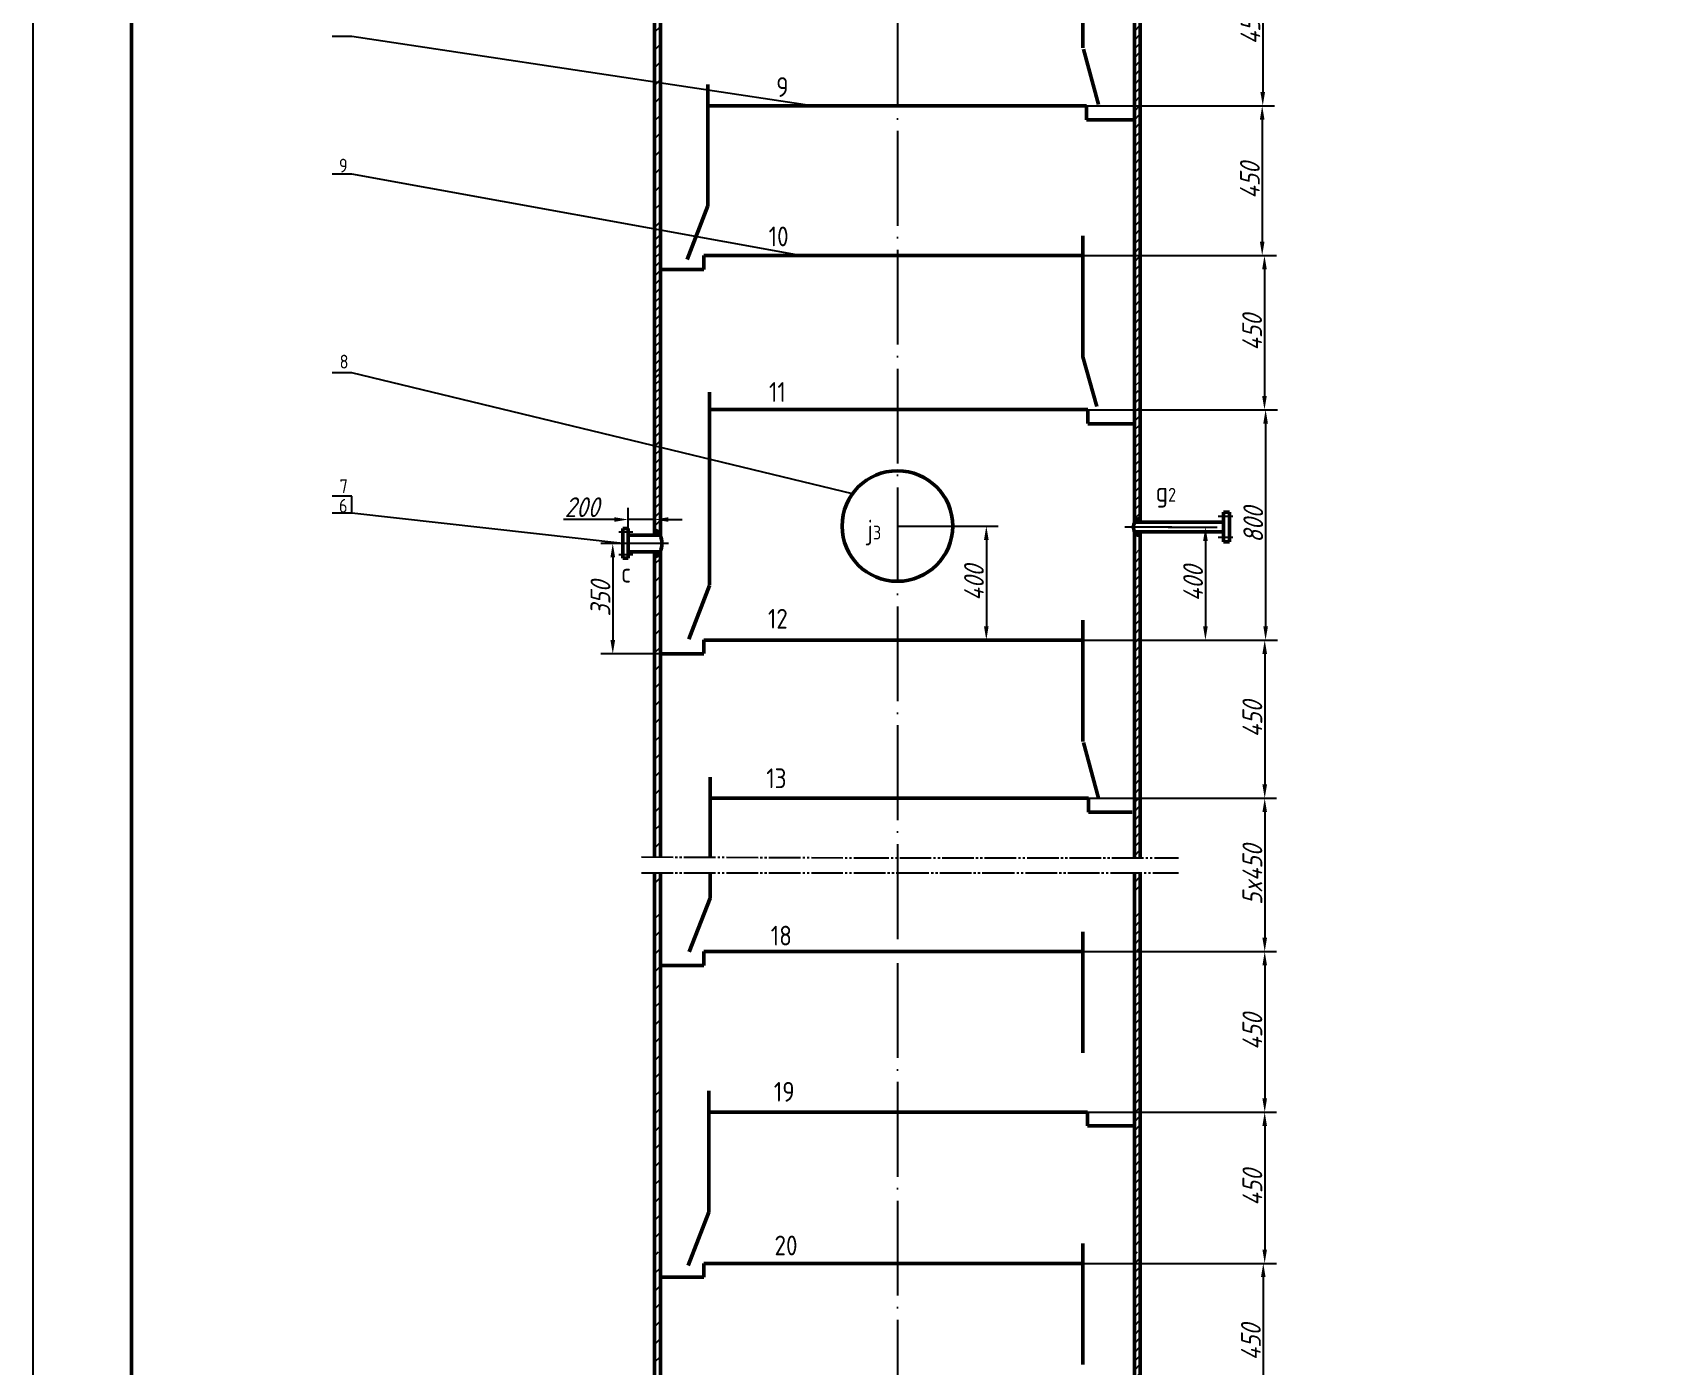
# Model space of a CAD drawing. Header units: millimetres. Extents: x 0 to 841, y 0 to 1189.
# Drawn here: x 0 to 415.1, y 358.7 to 696.1 of the extents above; entities that cross this region are included whole.
import ezdxf

# ---------------------------------------------------------------- set-up
doc = ezdxf.new("R2010")
doc.units = ezdxf.units.MM
doc.linetypes.add('ACAD_ISO04W100', pattern=[30, 24, -3, 0, -3])
doc.linetypes.add('JIS_09_08', pattern=[10.75, 8, -0.55, 0.55, -0.55, 0.55, -0.55])
doc.layers.get('0').update_dxf_attribs({"lineweight": 15})
doc.layers.get('Defpoints').update_dxf_attribs({"lineweight": 25})
for name, color, linetype, lineweight in [('01粗实线层', 3, 'Continuous', 50), ('01（粗实）', 3, 'Continuous', 50), ('02细实线层', 7, 'Continuous', 25), ('02（细实）', 7, 'Continuous', 25), ('05细点画线层', 1, 'ACAD_ISO04W100', 25), ('05（细点）', 1, 'ACAD_ISO04W100', 25), ('1', 7, 'Continuous', 25), ('2', 3, 'Continuous', 50), ('双点化线', 7, 'JIS_09_08', 25), ('尺寸线', 5, 'Continuous', 25), ('粗实线', 3, 'Continuous', 50), ('细实线', 7, 'Continuous', 25)]:
    doc.layers.add(name, color=color, linetype=linetype, lineweight=lineweight)
doc.styles.add('zanelau', font='gbeitc.shx', dxfattribs={"height": 5, "bigfont": 'gbcbig.shx'})
doc.styles.add('斜体数字字母', font='gbenor.shx', dxfattribs={"height": 3.5, "bigfont": 'gbcbig.shx'})
doc.dimstyles.new('zanelau', dxfattribs={"dimtxt": 5, "dimasz": 3.5, "dimexe": 3, "dimexo": 0, "dimtad": 1, "dimdec": 0, "dimlfac": 20, "dimtxsty": 'zanelau', "dimcen": 2.5, "dimadec": 0, "dimazin": 0, "dimtfac": 1, "dimtdec": 0, "dimtmove": 0, "dimatfit": 3, "dimfxl": 1.25, "dimarcsym": 0})

# ---------------------------------------------------------------- blocks, each defined once
blk = doc.blocks.new('*D84')
at = {"layer": 'Defpoints', "color": 0}
for p in [(287.51, 570.97), (265.85, 542.33), (296.91, 542.33)]:
    blk.add_point(p, dxfattribs=at)
at = {"layer": '尺寸线', "color": 0, "lineweight": -2}
for p, q in [((287.51, 570.97), (299.91, 570.97)), ((296.91, 567.47), (296.91, 545.83)), ((265.85, 542.33), (299.91, 542.33))]:
    blk.add_line(p, q, dxfattribs=at)
at = {"layer": '尺寸线', "color": 0}
for points in [[(296.33, 567.47), (297.5, 567.47), (296.91, 570.97)], [(296.33, 545.83), (297.5, 545.83), (296.91, 542.33)]]:
    blk.add_solid(points, dxfattribs=at)
at = {"layer": '尺寸线', "color": 0, "insert": (293.79, 556.65), "char_height": 5, "attachment_point": 5, "rotation": 90, "style": 'zanelau'}
blk.add_mtext('400', dxfattribs=at)
blk = doc.blocks.new('_None')
blk = doc.blocks.new('*D90')
at = {"layer": 'Defpoints', "color": 0}
for p in [(265.84, 717.94), (266.78, 677.59), (311.43, 677.59)]:
    blk.add_point(p, dxfattribs=at)
at = {"layer": '尺寸线', "color": 0, "lineweight": -2}
for p, q in [((265.84, 717.94), (314.43, 717.94)), ((311.43, 714.44), (311.43, 681.09)), ((266.78, 677.59), (314.43, 677.59))]:
    blk.add_line(p, q, dxfattribs=at)
at = {"layer": '尺寸线', "color": 0}
for points in [[(310.84, 714.44), (312.01, 714.44), (311.43, 717.94)], [(310.84, 681.09), (312.01, 681.09), (311.43, 677.59)]]:
    blk.add_solid(points, dxfattribs=at)
at = {"layer": '尺寸线', "color": 0, "insert": (308.3, 697.76), "char_height": 5, "attachment_point": 5, "rotation": 90, "style": 'zanelau'}
blk.add_mtext('450', dxfattribs=at)
blk = doc.blocks.new('*D91')
at = {"layer": 'Defpoints', "color": 0}
for p in [(266.78, 677.59), (265.84, 639.7), (311.29, 639.7)]:
    blk.add_point(p, dxfattribs=at)
at = {"layer": '尺寸线', "color": 0, "lineweight": -2}
for p, q in [((266.78, 677.59), (314.29, 677.59)), ((311.29, 674.09), (311.29, 643.2)), ((265.84, 639.7), (314.29, 639.7))]:
    blk.add_line(p, q, dxfattribs=at)
at = {"layer": '尺寸线', "color": 0}
for points in [[(310.7, 674.09), (311.87, 674.09), (311.29, 677.59)], [(310.7, 643.2), (311.87, 643.2), (311.29, 639.7)]]:
    blk.add_solid(points, dxfattribs=at)
at = {"layer": '尺寸线', "color": 0, "insert": (308.16, 658.64), "char_height": 5, "attachment_point": 5, "rotation": 90, "style": 'zanelau'}
blk.add_mtext('450', dxfattribs=at)
blk = doc.blocks.new('*D92')
at = {"layer": 'Defpoints', "color": 0}
for p in [(265.84, 639.7), (267.16, 600.66), (311.87, 600.66)]:
    blk.add_point(p, dxfattribs=at)
at = {"layer": '尺寸线', "color": 0, "lineweight": -2}
for p, q in [((265.84, 639.7), (314.87, 639.7)), ((311.87, 636.2), (311.87, 604.16)), ((267.16, 600.66), (314.87, 600.66))]:
    blk.add_line(p, q, dxfattribs=at)
at = {"layer": '尺寸线', "color": 0}
for points in [[(311.28, 636.2), (312.45, 636.2), (311.87, 639.7)], [(311.28, 604.16), (312.45, 604.16), (311.87, 600.66)]]:
    blk.add_solid(points, dxfattribs=at)
at = {"layer": '尺寸线', "color": 0, "insert": (308.74, 620.18), "char_height": 5, "attachment_point": 5, "rotation": 90, "style": 'zanelau'}
blk.add_mtext('450', dxfattribs=at)
blk = doc.blocks.new('*D93')
at = {"layer": 'Defpoints', "color": 0}
for p in [(267.16, 600.66), (265.85, 542.33), (312.15, 542.33)]:
    blk.add_point(p, dxfattribs=at)
at = {"layer": '尺寸线', "color": 0, "lineweight": -2}
for p, q in [((267.16, 600.66), (315.15, 600.66)), ((312.15, 597.16), (312.15, 545.83)), ((265.85, 542.33), (315.15, 542.33))]:
    blk.add_line(p, q, dxfattribs=at)
at = {"layer": '尺寸线', "color": 0}
for points in [[(311.57, 597.16), (312.74, 597.16), (312.15, 600.66)], [(311.57, 545.83), (312.74, 545.83), (312.15, 542.33)]]:
    blk.add_solid(points, dxfattribs=at)
at = {"layer": '尺寸线', "color": 0, "insert": (309.03, 571.49), "char_height": 5, "attachment_point": 5, "rotation": 90, "style": 'zanelau'}
blk.add_mtext('800', dxfattribs=at)
blk = doc.blocks.new('*D94')
at = {"layer": 'Defpoints', "color": 0}
for p in [(265.85, 542.33), (267.32, 502.28), (311.93, 502.28)]:
    blk.add_point(p, dxfattribs=at)
at = {"layer": '尺寸线', "color": 0, "lineweight": -2}
for p, q in [((265.85, 542.33), (314.93, 542.33)), ((311.93, 538.83), (311.93, 505.78)), ((267.32, 502.28), (314.93, 502.28))]:
    blk.add_line(p, q, dxfattribs=at)
at = {"layer": '尺寸线', "color": 0}
for points in [[(311.34, 538.83), (312.51, 538.83), (311.93, 542.33)], [(311.34, 505.78), (312.51, 505.78), (311.93, 502.28)]]:
    blk.add_solid(points, dxfattribs=at)
at = {"layer": '尺寸线', "color": 0, "insert": (308.8, 522.3), "char_height": 5, "attachment_point": 5, "rotation": 90, "style": 'zanelau'}
blk.add_mtext('450', dxfattribs=at)
blk = doc.blocks.new('*D95')
at = {"layer": 'Defpoints', "color": 0}
for p in [(267.32, 502.28), (265.85, 463.46), (311.93, 463.46)]:
    blk.add_point(p, dxfattribs=at)
at = {"layer": '尺寸线', "color": 0, "lineweight": -2}
for p, q in [((267.32, 502.28), (314.93, 502.28)), ((311.93, 498.78), (311.93, 466.96)), ((265.85, 463.46), (314.93, 463.46))]:
    blk.add_line(p, q, dxfattribs=at)
at = {"layer": '尺寸线', "color": 0}
for points in [[(311.34, 498.78), (312.51, 498.78), (311.93, 502.28)], [(311.34, 466.96), (312.51, 466.96), (311.93, 463.46)]]:
    blk.add_solid(points, dxfattribs=at)
at = {"layer": '尺寸线', "color": 0, "insert": (308.8, 482.87), "char_height": 5, "attachment_point": 5, "rotation": 90, "style": 'zanelau'}
blk.add_mtext('5x450', dxfattribs=at)
blk = doc.blocks.new('*D96')
at = {"layer": 'Defpoints', "color": 0}
for p in [(265.85, 463.46), (267.05, 422.81), (311.93, 422.81)]:
    blk.add_point(p, dxfattribs=at)
at = {"layer": '尺寸线', "color": 0, "lineweight": -2}
for p, q in [((265.85, 463.46), (314.93, 463.46)), ((311.93, 459.96), (311.93, 426.31)), ((267.05, 422.81), (314.93, 422.81))]:
    blk.add_line(p, q, dxfattribs=at)
at = {"layer": '尺寸线', "color": 0}
for points in [[(311.34, 459.96), (312.51, 459.96), (311.93, 463.46)], [(311.34, 426.31), (312.51, 426.31), (311.93, 422.81)]]:
    blk.add_solid(points, dxfattribs=at)
at = {"layer": '尺寸线', "color": 0, "insert": (308.8, 443.14), "char_height": 5, "attachment_point": 5, "rotation": 90, "style": 'zanelau'}
blk.add_mtext('450', dxfattribs=at)
blk = doc.blocks.new('*D97')
at = {"layer": 'Defpoints', "color": 0}
for p in [(267.05, 422.81), (267.05, 384.54), (311.92, 384.54)]:
    blk.add_point(p, dxfattribs=at)
at = {"layer": '尺寸线', "color": 0, "lineweight": -2}
for p, q in [((267.05, 422.81), (314.92, 422.81)), ((311.92, 419.31), (311.92, 388.04)), ((267.05, 384.54), (314.92, 384.54))]:
    blk.add_line(p, q, dxfattribs=at)
at = {"layer": '尺寸线', "color": 0}
for points in [[(311.34, 419.31), (312.5, 419.31), (311.92, 422.81)], [(311.34, 388.04), (312.5, 388.04), (311.92, 384.54)]]:
    blk.add_solid(points, dxfattribs=at)
at = {"layer": '尺寸线', "color": 0, "insert": (308.8, 403.68), "char_height": 5, "attachment_point": 5, "rotation": 90, "style": 'zanelau'}
blk.add_mtext('450', dxfattribs=at)
blk = doc.blocks.new('*D98')
at = {"layer": 'Defpoints', "color": 0}
for p in [(265.85, 384.54), (267.27, 344.53), (311.56, 344.53)]:
    blk.add_point(p, dxfattribs=at)
at = {"layer": '尺寸线', "color": 0, "lineweight": -2}
for p, q in [((265.85, 384.54), (314.56, 384.54)), ((311.56, 381.04), (311.56, 348.03)), ((267.27, 344.53), (314.56, 344.53))]:
    blk.add_line(p, q, dxfattribs=at)
at = {"layer": '尺寸线', "color": 0}
for points in [[(310.98, 381.04), (312.14, 381.04), (311.56, 384.54)], [(310.98, 348.03), (312.14, 348.03), (311.56, 344.53)]]:
    blk.add_solid(points, dxfattribs=at)
at = {"layer": '尺寸线', "color": 0, "insert": (308.43, 364.53), "char_height": 5, "attachment_point": 5, "rotation": 90, "style": 'zanelau'}
blk.add_mtext('450', dxfattribs=at)
blk = doc.blocks.new('*D101')
at = {"layer": 'Defpoints', "color": 0}
for p in [(157.42, 572.87), (150.74, 568.93), (157.42, 568.94)]:
    blk.add_point(p, dxfattribs=at)
at = {"layer": '尺寸线', "color": 0, "lineweight": -2}
for p, q in [((147.24, 572.87), (134.36, 572.87)), ((150.74, 568.93), (150.74, 575.87)), ((157.42, 572.87), (150.74, 572.87)), ((157.42, 568.94), (157.42, 575.87)), ((160.92, 572.87), (164.42, 572.87))]:
    blk.add_line(p, q, dxfattribs=at)
at = {"layer": '尺寸线', "color": 0}
for points in [[(147.24, 573.45), (147.24, 572.29), (150.74, 572.87)], [(160.92, 573.45), (160.92, 572.29), (157.42, 572.87)]]:
    blk.add_solid(points, dxfattribs=at)
at = {"layer": '尺寸线', "color": 0, "insert": (139.05, 576), "char_height": 5, "attachment_point": 5, "style": 'zanelau'}
blk.add_mtext('200', dxfattribs=at)
blk = doc.blocks.new('*D102')
at = {"layer": 'Defpoints', "color": 0}
for p in [(150.74, 566.81), (146.85, 538.84), (158.92, 538.84)]:
    blk.add_point(p, dxfattribs=at)
at = {"layer": '尺寸线', "color": 0, "lineweight": -2}
for p, q in [((150.74, 566.81), (143.85, 566.81)), ((146.85, 563.31), (146.85, 542.34)), ((158.92, 538.84), (143.85, 538.84))]:
    blk.add_line(p, q, dxfattribs=at)
at = {"layer": '尺寸线', "color": 0}
for points in [[(146.27, 563.31), (147.44, 563.31), (146.85, 566.81)], [(146.27, 542.34), (147.44, 542.34), (146.85, 538.84)]]:
    blk.add_solid(points, dxfattribs=at)
at = {"layer": '尺寸线', "color": 0, "insert": (143.73, 552.82), "char_height": 5, "attachment_point": 5, "rotation": 90, "style": 'zanelau'}
blk.add_mtext('350', dxfattribs=at)
blk = doc.blocks.new('*D119')
at = {"layer": 'Defpoints', "color": 0}
for p in [(218.92, 571.22), (218.92, 542.33), (241.44, 542.33)]:
    blk.add_point(p, dxfattribs=at)
at = {"layer": '尺寸线', "color": 0, "lineweight": -2}
for p, q in [((218.92, 571.22), (244.44, 571.22)), ((241.44, 567.72), (241.44, 545.83)), ((218.92, 542.33), (244.44, 542.33))]:
    blk.add_line(p, q, dxfattribs=at)
at = {"layer": '尺寸线', "color": 0}
for points in [[(240.85, 567.72), (242.02, 567.72), (241.44, 571.22)], [(240.85, 545.83), (242.02, 545.83), (241.44, 542.33)]]:
    blk.add_solid(points, dxfattribs=at)
at = {"layer": '尺寸线', "color": 0, "insert": (238.31, 556.78), "char_height": 5, "attachment_point": 5, "rotation": 90, "style": 'zanelau'}
blk.add_mtext('400', dxfattribs=at)

msp = doc.modelspace()

# ---------------------------------------------------------------- hatches: boundary and pattern name
h = msp.add_hatch()
h.set_pattern_fill('ANSI37', color=0, scale=0.01, angle=75, style=0)
h.paths.add_polyline_path([(280.42, 573.224), (278.924, 572.828), (278.923, 572.215), (280.42, 572.215)])
h = msp.add_hatch()
h.set_pattern_fill('ANSI37', color=0, scale=0.01, angle=75, style=0)
h.set_pattern_definition([(239.999804, (0.001952, 1141.931662), (-0.0274962523, 0.015875094), []), (149.999804, (0.001952, 1141.931662), (0.015875094, 0.0274962523), [])])
h.paths.add_polyline_path([(280.42, 568.706), (278.924, 569.103), (278.923, 569.715), (280.42, 569.715)])
at = {"layer": '02（细实）'}
h = msp.add_hatch(dxfattribs=at)
h.set_pattern_fill('ANSI31', color=0, style=0)
h.paths.add_polyline_path([(158.921, 803.175), (157.421, 803.175), (157.421, 666.318), (158.92, 666.318), (158.92, 676.368), (158.92, 689.454), (158.921, 689.454)])
h = msp.add_hatch(dxfattribs=at)
h.set_pattern_fill('ANSI31', color=0, style=0)
h.paths.add_polyline_path([(158.921, 665.318), (158.92, 676.368), (158.92, 683.366), (157.421, 683.591), (157.421, 666.318), (157.421, 666.318), (157.421, 665.318), (157.421, 646.388), (158.921, 646.116)])
h = msp.add_hatch(dxfattribs=at)
h.set_pattern_fill('ANSI31', color=0, style=0)
h.paths.add_polyline_path([(158.921, 564.68), (157.421, 564.68), (157.421, 528.46), (158.92, 528.46), (158.92, 551.597), (158.921, 551.597)])
h = msp.add_hatch(dxfattribs=at)
h.set_pattern_fill('ANSI31', color=0, style=0)
h.paths.add_polyline_path([(158.921, 473.668), (157.421, 473.668), (157.421, 388.603), (158.921, 388.603)])
h.paths.add_polyline_path([(158.921, 483.419), (157.421, 483.419), (157.421, 477.704), (158.921, 477.704)])
h.paths.add_polyline_path([(157.421, 487.441), (158.921, 487.434), (158.921, 527.46), (157.421, 527.46)])
h = msp.add_hatch(dxfattribs=at)
h.set_pattern_fill('ANSI31', color=0, style=0)
h.paths.add_polyline_path([(158.921, 387.458), (157.421, 387.458), (157.421, 287.04), (158.921, 286.26)])
at = {"layer": '1'}
h = msp.add_hatch(dxfattribs=at)
h.set_pattern_fill('ANSI31', color=0, scale=0.5, style=0)
h.paths.add_polyline_path([(278.92, 803.175), (280.42, 803.175), (280.42, 666.318), (278.921, 666.318), (278.921, 676.368), (278.921, 689.454), (278.92, 689.454)])
h = msp.add_hatch(dxfattribs=at)
h.set_pattern_fill('ANSI31', color=0, scale=0.5, style=0)
h.paths.add_polyline_path([(278.92, 665.318), (278.921, 676.368), (278.921, 683.366), (280.42, 683.591), (280.42, 666.318), (280.42, 666.318), (280.42, 665.318), (280.42, 646.388), (278.92, 646.116)])
h = msp.add_hatch(dxfattribs=at)
h.set_pattern_fill('ANSI31', color=0, scale=0.5, style=0)
h.set_pattern_definition([(45, (-0.0096, -37.0234), (-1.122532, 1.122532), [])])
h.paths.add_polyline_path([(158.911, 628.294), (158.91, 639.345), (158.91, 646.342), (157.411, 646.568), (157.411, 629.294), (157.411, 629.294), (157.411, 628.294), (157.411, 609.364), (158.911, 609.092)])
h = msp.add_hatch(dxfattribs=at)
h.set_pattern_fill('ANSI31', color=0, scale=0.5, style=0)
h.paths.add_polyline_path([(278.93, 628.294), (278.931, 639.345), (278.931, 646.342), (280.43, 646.568), (280.43, 629.294), (280.43, 629.294), (280.43, 628.294), (280.43, 609.364), (278.93, 609.092)])
h = msp.add_hatch(dxfattribs=at)
h.set_pattern_fill('ANSI31', color=0, scale=0.5, style=0)
h.set_pattern_definition([(45, (-0.0007, -77.9186), (-1.122532, 1.122532), [])])
h.paths.add_polyline_path([(157.42, 570.329), (158.92, 569.592), (158.92, 587.399), (158.919, 598.45), (158.919, 605.447), (157.42, 605.673), (157.42, 588.399), (157.42, 588.399), (157.42, 587.399)])
h = msp.add_hatch(dxfattribs=at)
h.set_pattern_fill('ANSI31', color=0, scale=0.5, style=0)
h.paths.add_polyline_path([(278.923, 572.215), (278.924, 572.828), (280.399, 573.219), (280.399, 587.327), (280.399, 588.327), (280.399, 588.327), (280.399, 605.601), (278.9, 605.375), (278.9, 598.378), (278.899, 587.327), (278.899, 572.123)])
h = msp.add_hatch(dxfattribs=at)
h.set_pattern_fill('ANSI37', color=0, scale=0.01, style=0)
h.paths.add_polyline_path([(158.921, 569.592), (157.421, 570.329), (157.421, 568.944), (158.921, 568.947)])
h = msp.add_hatch(dxfattribs=at)
h.set_pattern_fill('ANSI37', color=0, scale=0.01, style=0)
h.set_pattern_definition([(314.7510784, (2.46397, 1134.292068), (-0.022547965, -0.0223528919), []), (224.7510784, (2.46397, 1134.292068), (-0.0223528919, 0.022547965), [])])
h.paths.add_polyline_path([(158.909, 564.015), (157.405, 563.284), (157.412, 564.669), (158.911, 564.66)])
h = msp.add_hatch(dxfattribs=at)
h.set_pattern_fill('ANSI31', color=0, scale=0.5, style=0)
h.paths.add_polyline_path([(278.92, 564.68), (280.42, 564.68), (280.42, 528.46), (278.92, 528.46), (278.92, 551.597), (278.92, 551.597)])
h = msp.add_hatch(dxfattribs=at)
h.set_pattern_fill('ANSI31', color=0, scale=0.5, style=0)
h.paths.add_polyline_path([(278.92, 473.668), (280.42, 473.668), (280.42, 388.603), (278.92, 388.603)])
h.paths.add_polyline_path([(280.42, 483.447), (278.92, 483.446), (278.92, 477.704), (280.42, 477.704)])
h.paths.add_polyline_path([(278.92, 487.208), (280.42, 487.208), (280.42, 527.46), (278.92, 527.46)])
h = msp.add_hatch(dxfattribs=at)
h.set_pattern_fill('ANSI31', color=0, scale=0.5, style=0)
h.paths.add_polyline_path([(278.921, 324.285), (278.921, 324.861), (280.42, 325.367), (280.42, 387.458), (278.92, 387.458), (278.92, 324.283)])
h.paths.add_polyline_path([(278.921, 286.261), (278.921, 315.065), (278.921, 320.03), (278.921, 320.03), (278.92, 320.032), (278.92, 286.26)])

# ---------------------------------------------------------------- linework, layer by layer
at = {"color": 0}
for p, q in [((278.925, 606.595), (280.421, 607.881)), ((278.926, 604.469), (280.421, 605.808)), ((278.926, 602.504), (278.926, 601.522)), ((278.923, 564.029), (280.42, 565.559))]:
    msp.add_line(p, q, dxfattribs=at)
at = {"layer": '01粗实线层', "color": 0}
for p, q in [((25, 1179), (25, 10)), ((157.421, 803.175), (157.421, 666.318)), ((278.92, 665.318), (278.929, 765.082)), ((280.426, 665.318), (280.425, 766.058)), ((157.42, 689.454), (157.421, 665.318)), ((157.42, 676.368), (157.42, 666.318)), ((157.421, 675.318), (157.421, 666.318)), ((157.421, 665.318), (157.421, 568.944)), ((278.926, 602.504), (278.92, 665.318)), ((280.42, 601.522), (280.426, 665.318)), ((278.923, 572.215), (278.926, 602.504)), ((280.42, 572.215), (280.42, 601.522)), ((303.027, 574.715), (301.495, 574.715)), ((301.495, 574.715), (301.495, 567.215)), ((303.027, 567.215), (303.027, 574.715)), ((149.442, 570.557), (149.442, 563.057)), ((150.739, 570.557), (149.442, 570.557)), ((150.739, 563.057), (150.739, 570.557)), ((150.739, 568.934), (158.921, 568.947)), ((278.92, 527.46), (278.923, 569.715)), ((301.495, 572.215), (278.923, 572.215)), ((301.495, 569.715), (278.923, 569.715)), ((280.421, 527.46), (280.42, 569.715)), ((150.739, 564.68), (158.921, 564.68)), ((157.421, 564.68), (157.421, 528.46)), ((301.495, 567.215), (303.027, 567.215)), ((149.442, 563.057), (150.739, 563.057)), ((157.42, 551.597), (157.421, 527.46)), ((157.42, 538.511), (157.42, 528.46)), ((157.421, 537.46), (157.421, 528.46)), ((157.421, 527.46), (157.421, 487.441)), ((278.925, 489.779), (278.92, 527.46)), ((278.921, 518.502), (278.921, 527.46)), ((280.42, 490.755), (280.42, 527.46)), ((280.421, 518.502), (280.421, 527.46)), ((280.42, 487.208), (280.42, 490.755)), ((278.925, 487.208), (278.925, 489.779)), ((157.421, 483.419), (157.421, 473.668)), ((278.925, 473.695), (278.925, 483.446)), ((280.42, 473.696), (280.42, 483.447)), ((157.421, 473.668), (157.421, 390.603)), ((278.921, 387.458), (278.925, 473.695)), ((280.421, 387.458), (280.42, 473.696)), ((157.421, 413.739), (157.421, 387.458)), ((157.421, 400.653), (157.421, 390.603)), ((157.421, 387.458), (157.421, 275.785)), ((278.921, 324.861), (278.921, 387.458)), ((280.421, 324.285), (280.421, 387.458))]:
    msp.add_line(p, q, dxfattribs=at)
msp.add_spline([(278.923, 572.215), (278.7, 570.965), (278.923, 569.715)], degree=3, dxfattribs=at)
at = {"layer": '01（粗实）', "color": 0}
for p, q in [((158.921, 666.318), (158.921, 803.175)), ((158.92, 666.318), (158.92, 689.454)), ((158.921, 665.318), (158.92, 676.368)), ((158.921, 666.318), (158.921, 675.318)), ((158.921, 568.947), (158.921, 665.318)), ((280.42, 573.224), (278.924, 572.828)), ((280.42, 568.706), (278.924, 569.103)), ((158.921, 528.46), (158.921, 564.68)), ((158.92, 528.46), (158.92, 551.597)), ((158.921, 527.46), (158.92, 538.511)), ((158.921, 528.46), (158.921, 537.46)), ((158.921, 487.434), (158.921, 527.46)), ((158.921, 473.668), (158.921, 483.419)), ((158.921, 387.458), (158.921, 473.668)), ((158.921, 390.603), (158.921, 413.739)), ((158.921, 390.603), (158.921, 400.653)), ((158.921, 275.785), (158.921, 387.458))]:
    msp.add_line(p, q, dxfattribs=at)
at = {"layer": '02细实线层', "color": 0}
msp.add_line((159.08, 428.272), (159.08, 428.134), dxfattribs=at)
msp.add_lwpolyline([(0, 0), (841, 0), (841, 1189), (0, 1189)], close=True, dxfattribs=at)
at = {"layer": '02（细实）', "color": 0}
for p, q in [((80.771, 695.142), (75.771, 695.142)), ((197.259, 677.588), (80.771, 695.142)), ((80.771, 660.274), (75.771, 660.274)), ((75.771, 660.274), (75.771, 660.274)), ((194.327, 639.701), (80.771, 660.274)), ((80.771, 610.005), (75.771, 610.005)), ((207.515, 579.344), (80.771, 610.005)), ((80.771, 578.79), (75.771, 578.79)), ((80.771, 574.457), (80.771, 578.79)), ((80.771, 574.457), (75.771, 574.457)), ((149.442, 566.807), (80.771, 574.457))]:
    msp.add_line(p, q, dxfattribs=at)
at = {"layer": '05细点画线层', "color": 0}
for p, q in [((159.108, 680.639), (159.108, 680.468)), ((278.732, 680.639), (278.732, 680.467))]:
    msp.add_line(p, q, dxfattribs=at)
at = {"layer": '05细点画线层', "color": 0, "ltscale": 0.5}
for p, q in [((303.814, 573.627), (300.182, 573.627)), ((151.915, 569.701), (148.409, 569.701)), ((288.421, 570.965), (276.468, 570.965)), ((160.929, 566.807), (148.385, 566.807)), ((303.814, 568.304), (300.182, 568.304)), ((151.92, 563.916), (148.414, 563.91))]:
    msp.add_line(p, q, dxfattribs=at)
at = {"layer": '05（细点）', "color": 0}
msp.add_line((218.92, 1122.76), (218.92, 78.777), dxfattribs=at)
at = {"layer": '1', "color": 0}
for p, q in [((157.421, 608.584), (158.921, 609.803)), ((157.421, 606.881), (158.921, 608.286)), ((157.421, 604.774), (158.921, 606.179))]:
    msp.add_line(p, q, dxfattribs=at)
at = {"layer": '2', "color": 0}
for p, q in [((265.844, 722.966), (265.844, 692.285)), ((266.061, 692.003), (269.839, 677.969)), ((170.934, 682.982), (170.934, 652.301)), ((266.78, 677.588), (170.934, 677.588)), ((266.78, 674.102), (266.78, 677.588)), ((278.92, 674.101), (266.78, 674.102)), ((170.934, 652.301), (165.691, 638.746)), ((265.844, 644.729), (265.844, 614.048)), ((169.927, 636.215), (169.927, 639.701)), ((265.844, 639.701), (169.927, 639.701)), ((169.927, 636.215), (158.921, 636.215)), ((265.844, 614.048), (269.377, 601.447)), ((171.318, 605.132), (171.318, 556.286)), ((267.164, 600.769), (171.318, 600.769)), ((267.164, 597.176), (267.164, 600.662)), ((278.925, 597.088), (267.164, 597.088)), ((171.318, 556.147), (166.075, 542.592)), ((265.845, 547.354), (265.845, 516.673)), ((169.927, 538.936), (169.927, 542.423)), ((265.845, 542.326), (169.928, 542.326)), ((169.928, 538.839), (158.922, 538.839)), ((266.062, 516.39), (269.84, 502.357)), ((171.476, 507.673), (171.476, 487.455)), ((267.322, 502.28), (171.476, 502.28)), ((267.322, 498.793), (267.322, 502.28)), ((278.328, 498.793), (267.322, 498.793)), ((171.476, 483.419), (171.476, 476.992)), ((171.476, 476.992), (166.234, 463.438)), ((265.845, 468.488), (265.845, 437.807)), ((169.928, 459.973), (169.928, 463.46)), ((265.845, 463.46), (169.928, 463.46)), ((169.928, 459.973), (158.922, 459.973)), ((171.201, 428.208), (171.201, 397.527)), ((267.047, 422.815), (171.201, 422.815)), ((267.047, 419.328), (267.047, 422.815)), ((278.923, 419.328), (267.047, 419.328)), ((171.201, 397.527), (165.959, 383.973)), ((265.845, 389.568), (265.845, 358.887)), ((169.928, 381.054), (169.928, 384.54)), ((265.845, 384.54), (169.928, 384.54)), ((169.928, 381.054), (158.922, 381.054))]:
    msp.add_line(p, q, dxfattribs=at)
msp.add_circle((218.92, 571.225), 14, dxfattribs=at)
at = {"layer": '双点化线', "color": 0}
for p, q in [((154.137, 487.455), (208.758, 487.211)), ((208.758, 487.211), (290.082, 487.208)), ((154.137, 483.419), (218.921, 483.419)), ((218.921, 483.419), (240.59, 483.419)), ((240.59, 483.419), (290.082, 483.454))]:
    msp.add_line(p, q, dxfattribs=at)
at = {"layer": '粗实线', "color": 0}
for p, q in [((157.421, 570.329), (158.921, 569.592)), ((157.405, 563.284), (158.909, 564.015))]:
    msp.add_line(p, q, dxfattribs=at)
msp.add_spline([(158.921, 568.947), (159.305, 566.807), (158.921, 564.68)], degree=3, dxfattribs=at)

# ---------------------------------------------------------------- texts
at = {"color": 0, "char_height": 5, "width": 25.54494, "attachment_point": 1, "style": '斜体数字字母'}
for s, insert in [('9', (188.239, 684.871)), ('10', (186.328, 647.047)), ('11', (186.413, 607.665)), ('12', (186.128, 550.249)), ('13', (185.718, 509.855)), ('18', (186.86, 470.016)), ('19', (187.632, 430.483)), ('20', (187.804, 391.57))]:
    msp.add_mtext(s, dxfattribs=dict(at, insert=insert))
at = {"layer": '02（细实）', "color": 0, "char_height": 3.5, "width": 5, "attachment_point": 1, "style": '斜体数字字母'}
for s, insert in [('\\pi1.7569;9', (75.771, 664.226)), ('\\pi1.9167;8', (75.771, 614.589)), ('\\pi1.9167;7', (75.771, 583.083)), ('\\pi1.7571;6', (75.771, 578.106))]:
    msp.add_mtext(s, dxfattribs=dict(at, insert=insert))
at = {"layer": '细实线', "color": 0, "char_height": 5, "attachment_point": 1, "style": '斜体数字字母'}
for s, insert, width in [('g{\\H0.7x;2}', (284.314, 582.392), 7.61098), ('j{\\H0.7x;3}', (211.368, 572.818), 6.37377), ('c', (148.966, 561.895), 5.38415)]:
    msp.add_mtext(s, dxfattribs=dict(at, insert=insert, width=width))

# ---------------------------------------------------------------- dimensions: what is measured, and where the dimension line sits
at = {"layer": '尺寸线', "color": 0}
for base, p1, p2, text, picture, middle in [((311.425, 677.588), (265.844, 717.938), (266.78, 677.588), '450', '*D90', (308.3, 697.763)), ((311.286, 639.701), (266.78, 677.588), (265.844, 639.701), '450', '*D91', (308.161, 658.645)), ((311.866, 600.662), (265.844, 639.701), (267.164, 600.662), '450', '*D92', (308.741, 620.182)), ((312.153, 542.326), (267.164, 600.662), (265.845, 542.326), '800', '*D93', (309.028, 571.494)), ((241.436, 542.326), (218.92, 571.225), (218.92, 542.326), '400', '*D119', (238.311, 556.775)), ((311.926, 502.28), (265.845, 542.326), (267.322, 502.28), '450', '*D94', (308.801, 522.303)), ((311.927, 463.46), (267.322, 502.28), (265.845, 463.46), '5x450', '*D95', (308.802, 482.87)), ((311.927, 422.815), (265.845, 463.46), (267.047, 422.815), '450', '*D96', (308.802, 443.137)), ((311.921, 384.54), (267.047, 422.815), (267.047, 384.54), '450', '*D97', (308.796, 403.678))]:
    dim = msp.add_linear_dim(base=base, p1=p1, p2=p2, angle=90, text=text, dimstyle='zanelau', override={"dimlfac": 1, "dimldrblk": 'None', "dimarcsym": 1}, dxfattribs=at)
    dim.commit()
    dim.dimension.update_dxf_attribs({"geometry": picture, "text_midpoint": middle})
dim = msp.add_linear_dim(base=(157.421, 572.871), p1=(150.739, 568.934), p2=(157.421, 568.944), text='200', dimstyle='zanelau', override={"dimlfac": 1, "dimldrblk": 'None', "dimarcsym": 1}, dxfattribs=at)
dim.commit()
dim.dimension.update_dxf_attribs({"geometry": '*D101', "text_midpoint": (139.052, 572.871), "dimtype": 160})
for base, p1, p2, text, picture, middle in [((296.914, 542.326), (287.515, 570.965), (265.845, 542.326), '400', '*D84', (296.914, 556.646)), ((146.854, 538.839), (150.739, 566.807), (158.922, 538.839), '350', '*D102', (146.854, 552.823)), ((311.559, 344.528), (265.845, 384.54), (267.274, 344.528), '450', '*D98', (311.559, 364.534))]:
    dim = msp.add_linear_dim(base=base, p1=p1, p2=p2, angle=90, text=text, dimstyle='zanelau', override={"dimlfac": 1, "dimldrblk": 'None', "dimarcsym": 1}, dxfattribs=at)
    dim.commit()
    dim.dimension.update_dxf_attribs({"geometry": picture, "text_midpoint": middle, "dimtype": 160})

doc.saveas('drawing.dxf')
